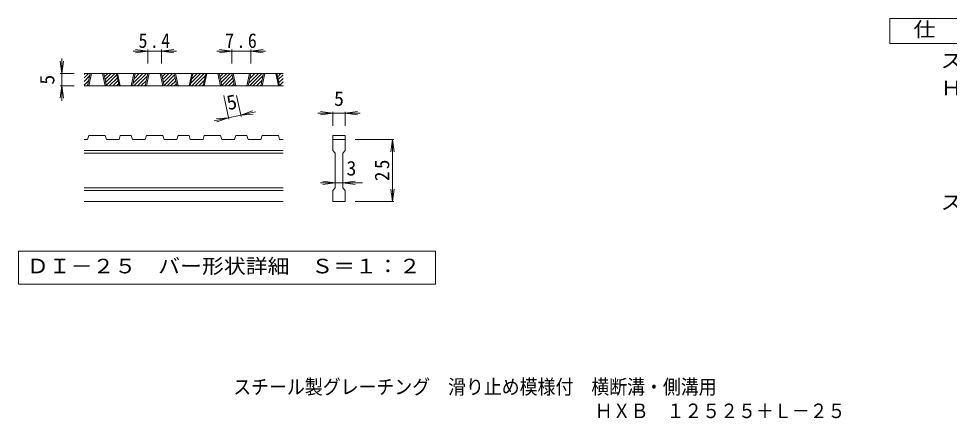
# Model space of a CAD drawing. Units: millimetres on the paper, enlarged 5 times, with parts at other scales. Extents: x -860 to 876, y -685 to 573.
# Drawn here: x -642 to 294, y -685 to -283 of the extents above; entities that cross this region are included whole.
import ezdxf
from ezdxf.enums import TextEntityAlignment as Align

# ---------------------------------------------------------------- set-up
doc = ezdxf.new("R2010")
doc.units = ezdxf.units.MM
doc.header["$LTSCALE"] = 5
for name, color, linetype, lineweight in [('D-0_通り芯', 3, 'Continuous', 9), ('D-4_寸法', 7, 'Continuous', 9), ('F-5_F-5ﾚｲﾔ', 2, 'Continuous', 9)]:
    doc.layers.add(name, color=color, linetype=linetype, lineweight=lineweight)
doc.layers.add('F-0_F-0ﾚｲﾔ', color=2, linetype='Continuous')
doc.styles.add('ＭＳ ゴシック', font='')
doc.styles.get('ＭＳ ゴシック').set_extended_font_data('MS Gothic')

msp = doc.modelspace()

# ---------------------------------------------------------------- linework, layer by layer
at = {"layer": 'D-0_通り芯'}
for p, q in [((-576.238, -343.155), (-571.705, -338.622)), ((-576.238, -339.62), (-575.24, -338.622)), ((-376.238, -338.622), (-576.238, -338.622)), ((-576.238, -346.691), (-570.657, -341.11)), ((-576.238, -350.227), (-571.62, -345.608)), ((-572.8, -351.122), (-570.125, -338.622)), ((-571.55, -351.122), (-568.875, -338.622)), ((-557.8, -338.622), (-555.125, -351.122)), ((-556.55, -338.622), (-553.875, -351.122)), ((-556.464, -339.021), (-556.065, -338.622)), ((-555.841, -341.934), (-552.53, -338.622)), ((-555.218, -344.846), (-548.994, -338.622)), ((-554.595, -347.758), (-545.459, -338.622)), ((-553.971, -350.67), (-543.442, -340.141)), ((-550.888, -351.122), (-542.819, -343.053)), ((-547.352, -351.122), (-542.195, -345.965)), ((-541.092, -351.122), (-543.767, -338.622)), ((-539.842, -351.122), (-542.517, -338.622)), ((-526.092, -338.622), (-528.767, -351.122)), ((-524.842, -338.622), (-527.517, -351.122)), ((-526.929, -348.377), (-517.174, -338.622)), ((-526.139, -351.122), (-513.639, -338.622)), ((-525.967, -343.879), (-520.71, -338.622)), ((-525.004, -339.381), (-524.245, -338.622)), ((-522.604, -351.122), (-512.591, -341.11)), ((-519.068, -351.122), (-513.554, -345.608)), ((-514.734, -351.122), (-512.059, -338.622)), ((-513.484, -351.122), (-510.809, -338.622)), ((-499.734, -338.622), (-497.059, -351.122)), ((-498.484, -338.622), (-495.809, -351.122)), ((-498.398, -339.021), (-497.999, -338.622)), ((-497.775, -341.934), (-494.464, -338.622)), ((-497.152, -344.846), (-490.928, -338.622)), ((-496.529, -347.758), (-487.393, -338.622)), ((-495.905, -350.67), (-485.376, -340.141)), ((-492.822, -351.122), (-484.753, -343.053)), ((-489.286, -351.122), (-484.129, -345.965)), ((-483.026, -351.122), (-485.701, -338.622)), ((-481.776, -351.122), (-484.451, -338.622)), ((-468.026, -338.622), (-470.701, -351.122)), ((-466.776, -338.622), (-469.451, -351.122)), ((-468.863, -348.377), (-459.108, -338.622)), ((-468.073, -351.122), (-455.573, -338.622)), ((-467.901, -343.879), (-462.644, -338.622)), ((-466.938, -339.381), (-466.179, -338.622)), ((-464.537, -351.122), (-454.525, -341.11)), ((-461.002, -351.122), (-455.488, -345.608)), ((-456.668, -351.122), (-453.993, -338.622)), ((-455.418, -351.122), (-452.743, -338.622)), ((-441.668, -338.622), (-438.993, -351.122)), ((-440.418, -338.622), (-437.743, -351.122)), ((-440.332, -339.021), (-439.933, -338.622)), ((-439.709, -341.934), (-436.398, -338.622)), ((-439.086, -344.846), (-432.862, -338.622)), ((-438.463, -347.758), (-429.327, -338.622)), ((-437.839, -350.67), (-427.31, -340.141)), ((-434.756, -351.122), (-426.686, -343.053)), ((-431.22, -351.122), (-426.063, -345.965)), ((-424.96, -351.122), (-427.635, -338.622)), ((-423.71, -351.122), (-426.385, -338.622)), ((-409.96, -338.622), (-412.635, -351.122)), ((-408.71, -338.622), (-411.385, -351.122)), ((-410.797, -348.377), (-401.042, -338.622)), ((-410.007, -351.122), (-397.507, -338.622)), ((-409.835, -343.879), (-404.578, -338.622)), ((-408.872, -339.381), (-408.113, -338.622)), ((-406.471, -351.122), (-396.459, -341.11)), ((-402.936, -351.122), (-397.422, -345.608)), ((-398.602, -351.122), (-395.927, -338.622)), ((-397.352, -351.122), (-394.677, -338.622)), ((-383.602, -338.622), (-380.927, -351.122)), ((-382.352, -338.622), (-379.677, -351.122)), ((-382.266, -339.021), (-381.867, -338.622)), ((-381.643, -341.934), (-378.332, -338.622)), ((-381.02, -344.846), (-376.238, -340.064)), ((-380.397, -347.758), (-376.238, -343.6)), ((-376.238, -351.122), (-576.238, -351.122)), ((-573.598, -351.122), (-572.582, -350.106)), ((-543.817, -351.122), (-541.572, -348.878)), ((-515.532, -351.122), (-514.516, -350.106)), ((-485.751, -351.122), (-483.506, -348.878)), ((-457.466, -351.122), (-456.45, -350.106)), ((-427.685, -351.122), (-425.44, -348.878)), ((-399.4, -351.122), (-398.384, -350.106)), ((-379.773, -350.67), (-376.238, -347.135)), ((-376.69, -351.122), (-376.238, -350.671)), ((-572.8, -404.872), (-571.55, -401.122)), ((-555.125, -401.122), (-571.55, -401.122)), ((-555.125, -401.122), (-553.875, -404.872)), ((-541.092, -404.872), (-539.842, -401.122)), ((-528.767, -401.122), (-539.842, -401.122)), ((-528.767, -401.122), (-527.517, -404.872)), ((-514.734, -404.872), (-513.484, -401.122)), ((-497.059, -401.122), (-513.484, -401.122)), ((-495.809, -404.872), (-497.059, -401.122)), ((-483.026, -404.872), (-481.776, -401.122)), ((-470.701, -401.122), (-481.776, -401.122)), ((-470.701, -401.122), (-469.451, -404.872)), ((-456.668, -404.872), (-455.418, -401.122)), ((-455.418, -401.122), (-438.993, -401.122)), ((-437.743, -404.872), (-438.993, -401.122)), ((-424.96, -404.872), (-423.71, -401.122)), ((-412.635, -401.122), (-423.71, -401.122)), ((-412.635, -401.122), (-411.385, -404.872)), ((-398.602, -404.872), (-397.352, -401.122)), ((-397.352, -401.122), (-380.927, -401.122)), ((-379.677, -404.872), (-380.927, -401.122)), ((-326.238, -401.122), (-313.738, -401.122)), ((-326.238, -401.122), (-326.238, -404.872)), ((-313.738, -401.122), (-313.738, -404.872)), ((-572.8, -404.872), (-576.238, -404.872)), ((-541.092, -404.872), (-553.875, -404.872)), ((-514.734, -404.872), (-527.517, -404.872)), ((-483.026, -404.872), (-495.809, -404.872)), ((-456.668, -404.872), (-469.451, -404.872)), ((-424.96, -404.872), (-437.743, -404.872)), ((-398.602, -404.872), (-411.385, -404.872)), ((-376.238, -404.872), (-379.677, -404.872)), ((-326.238, -404.872), (-313.738, -404.872)), ((-326.238, -416.122), (-326.238, -404.872)), ((-313.738, -404.872), (-313.738, -416.122)), ((-376.238, -416.122), (-576.238, -416.122)), ((-376.238, -418.622), (-576.238, -418.622)), ((-326.238, -416.122), (-323.738, -418.622)), ((-323.738, -453.622), (-323.738, -418.622)), ((-316.238, -418.622), (-313.738, -416.122)), ((-316.238, -418.622), (-316.238, -453.622)), ((-376.238, -453.622), (-576.238, -453.622)), ((-376.238, -456.122), (-576.238, -456.122)), ((-316.238, -453.622), (-313.738, -456.122)), ((-313.738, -456.122), (-313.738, -467.372)), ((-376.238, -467.372), (-576.238, -467.372)), ((-313.738, -467.372), (-326.238, -467.372))]:
    msp.add_line(p, q, dxfattribs=at)
msp.add_lwpolyline([(-326.238, -467.372), (-326.238, -456.122), (-323.738, -453.622)], dxfattribs=at)
at = {"layer": 'D-0_通り芯', "color": 7}
msp.add_lwpolyline([(-642.065, -517.372), (-642.065, -550.598), (-222.911, -550.598), (-222.911, -517.372)], close=True, dxfattribs=at)
at = {"layer": 'D-4_寸法'}
for p, q in [((-512.059, -316.122), (-527.059, -316.122)), ((-512.059, -316.122), (-524.452, -314.491)), ((-512.059, -316.122), (-524.452, -317.754)), ((-512.059, -314.622), (-512.059, -328.622)), ((-498.484, -316.122), (-512.059, -316.122)), ((-498.484, -316.122), (-486.091, -314.491)), ((-498.484, -314.622), (-498.484, -328.622)), ((-498.484, -316.122), (-486.091, -317.754)), ((-498.484, -316.122), (-483.484, -316.122)), ((-427.635, -316.122), (-442.635, -316.122)), ((-427.635, -316.122), (-440.028, -314.491)), ((-427.635, -316.122), (-440.028, -317.754)), ((-427.635, -314.622), (-427.635, -328.622)), ((-408.71, -316.122), (-427.635, -316.122)), ((-408.71, -316.122), (-396.317, -314.491)), ((-408.71, -314.622), (-408.71, -328.622)), ((-408.71, -316.122), (-396.317, -317.754)), ((-408.71, -316.122), (-393.71, -316.122)), ((-598.738, -338.622), (-600.37, -326.229)), ((-598.738, -338.622), (-598.738, -323.622)), ((-598.738, -338.622), (-597.107, -326.229)), ((-600.238, -338.622), (-586.238, -338.622)), ((-598.738, -338.622), (-598.738, -351.122)), ((-598.738, -351.122), (-600.37, -363.515)), ((-600.238, -351.122), (-586.238, -351.122)), ((-598.738, -351.122), (-597.107, -363.515)), ((-598.738, -351.122), (-598.738, -366.122)), ((-430.591, -384.541), (-435.65, -360.901)), ((-418.368, -381.925), (-422.867, -360.901)), ((-430.905, -383.074), (-445.573, -386.213)), ((-430.905, -383.074), (-443.365, -384.072)), ((-430.905, -383.074), (-442.682, -387.263)), ((-418.682, -380.458), (-430.905, -383.074)), ((-418.682, -380.458), (-406.905, -376.269)), ((-418.682, -380.458), (-404.014, -377.319)), ((-418.682, -380.458), (-406.222, -379.46)), ((-326.238, -378.622), (-341.238, -378.622)), ((-326.238, -378.622), (-338.631, -376.991)), ((-326.238, -378.622), (-338.631, -380.254)), ((-326.238, -377.122), (-326.238, -391.122)), ((-313.738, -378.622), (-326.238, -378.622)), ((-313.738, -378.622), (-301.345, -376.991)), ((-313.738, -377.122), (-313.738, -391.122)), ((-313.738, -378.622), (-301.345, -380.254)), ((-313.738, -378.622), (-298.738, -378.622)), ((-264.738, -404.872), (-303.738, -404.872)), ((-266.238, -404.872), (-267.87, -417.265)), ((-266.238, -467.372), (-266.238, -404.872)), ((-266.238, -404.872), (-264.607, -417.265)), ((-323.738, -448.622), (-338.738, -448.622)), ((-323.738, -448.622), (-336.131, -446.99)), ((-323.738, -448.622), (-336.131, -450.254)), ((-316.238, -448.622), (-323.738, -448.622)), ((-316.238, -448.622), (-303.845, -446.99)), ((-316.238, -448.622), (-303.845, -450.254)), ((-316.238, -448.622), (-296.238, -448.622)), ((-266.238, -467.372), (-267.87, -454.979)), ((-266.238, -467.372), (-264.607, -454.979)), ((-264.738, -467.372), (-303.738, -467.372))]:
    msp.add_line(p, q, dxfattribs=at)
at = {"layer": 'F-5_F-5ﾚｲﾔ'}
msp.add_lwpolyline([(233.792, -308.47), (233.792, -283.47), (346.292, -283.47), (346.292, -308.47)], close=True, dxfattribs=at)

# ---------------------------------------------------------------- texts
at = {"layer": 'D-0_通り芯', "color": 2, "style": 'ＭＳ ゴシック', "width": 1.1}
msp.add_text('ＤＩ－２５\u3000バー形状詳細\u3000Ｓ＝１：２', height=14.66, dxfattribs=at).set_placement((-633.738, -543.985), align=Align.BOTTOM_LEFT)
at = {"layer": 'D-4_寸法', "color": 2, "style": 'ＭＳ ゴシック'}
for rotation, p in [(90, (-601.738, -349.872)), (12.079, (-430.311, -379.879))]:
    msp.add_text('5', height=14.66, rotation=rotation, dxfattribs=at).set_placement(p, align=Align.BOTTOM_LEFT)
for s, p in [('5', (-324.988, -375.622)), ('3', (-312.488, -445.622))]:
    msp.add_text(s, height=14.66, dxfattribs=at).set_placement(p, align=Align.BOTTOM_LEFT)
at = {"layer": 'D-4_寸法', "color": 2, "char_height": 14.66, "attachment_point": 7, "style": 'ＭＳ ゴシック'}
for s, insert in [('\\T1.27;\\W0.9;5.4', (-521.521, -313.122)), ('\\T1.27;\\W0.9;7.6', (-434.422, -313.122))]:
    msp.add_mtext(s, dxfattribs=dict(at, insert=insert))
at = {"layer": 'D-4_寸法', "color": 2, "insert": (-269.238, -446.747), "char_height": 14.66, "attachment_point": 7, "rotation": 90, "style": 'ＭＳ ゴシック'}
msp.add_mtext('\\T1.27;\\W0.95;25', dxfattribs=at)
at = {"layer": 'F-0_F-0ﾚｲﾔ', "style": 'ＭＳ ゴシック', "width": 0.9}
msp.add_text('ＨＸＢ\u3000１２５２５＋Ｌ－２５', height=14.66, dxfattribs=at).set_placement((-62.772, -689.566), align=Align.BOTTOM_LEFT)
at = {"layer": 'F-5_F-5ﾚｲﾔ', "style": 'ＭＳ ゴシック'}
for s, width, p in [('仕\u3000様', 1.1, (257.542, -305.97)), ('スチール製グレーチング\u3000滑り止め模様付\u3000横断溝・側溝用', 1.1, (284.837, -337.431)), ('ＨＸＢ\u3000１２５２５', 1.1, (284.837, -364.931)), ('スチール製受枠\u3000Ｌ－２５', 1.1, (284.837, -479.93)), ('スチール製グレーチング\u3000滑り止め模様付\u3000横断溝・側溝用', 0.9, (-426.315, -665.453))]:
    msp.add_text(s, height=14.66, dxfattribs=dict(at, width=width)).set_placement(p, align=Align.BOTTOM_LEFT)

doc.saveas('drawing.dxf')
